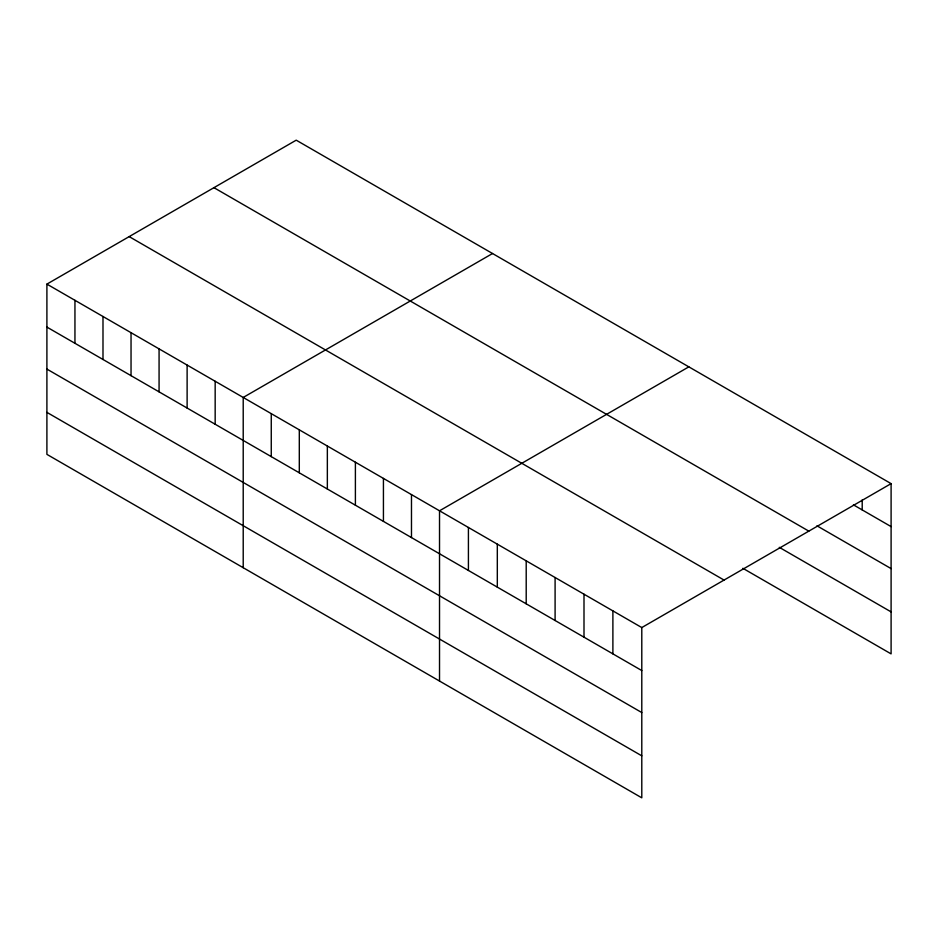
<?xml version="1.0" encoding="UTF-8"?>
<svg xmlns="http://www.w3.org/2000/svg" width="938" height="938" viewBox="0 0 938 938"><rect width="100%" height="100%" fill="white"/><g stroke="black" fill="none" stroke-linecap="round" stroke-linejoin="round"><path stroke-width="1.41" d="M46.9 284.12L641.791 627.569L641.791 797.828L46.9 454.367L46.9 284.12L296.209 140.172L891.1 483.633L891.1 653.88L742.861 568.299M492.532 253.518L243.212 397.454L243.212 567.713M688.844 366.852L439.523 510.8L439.523 681.047M641.791 627.569L891.1 483.633M853.416 504.843L891.1 526.605M816.975 525.819L891.1 568.604M213.946 187.67L808.826 531.131M779.29 547.335L891.1 611.881M129.174 236.611L724.054 580.071M46.9 327.092L641.791 670.553M46.9 369.091L641.791 712.552M46.9 412.368L641.791 755.829M862.21 499.895L862.21 509.92M612.889 610.884L612.889 653.868M583.999 594.2L583.999 637.183M555.097 577.527L555.097 620.499M526.206 560.842L526.206 603.826M497.316 544.157L497.316 587.141M468.414 527.473L468.414 570.456M411.477 494.607L411.477 537.58M383.431 478.415L383.431 521.387M355.396 462.223L355.396 505.195M327.35 446.031L327.35 489.003M299.304 429.839L299.304 472.822M271.258 413.646L271.258 456.63M215.165 381.262L215.165 424.246M187.119 365.07L187.119 408.053M159.073 348.877L159.073 391.861M131.039 332.685L131.039 375.669M102.992 316.493L102.992 359.477M74.946 300.312L74.946 343.285"/></g></svg>
